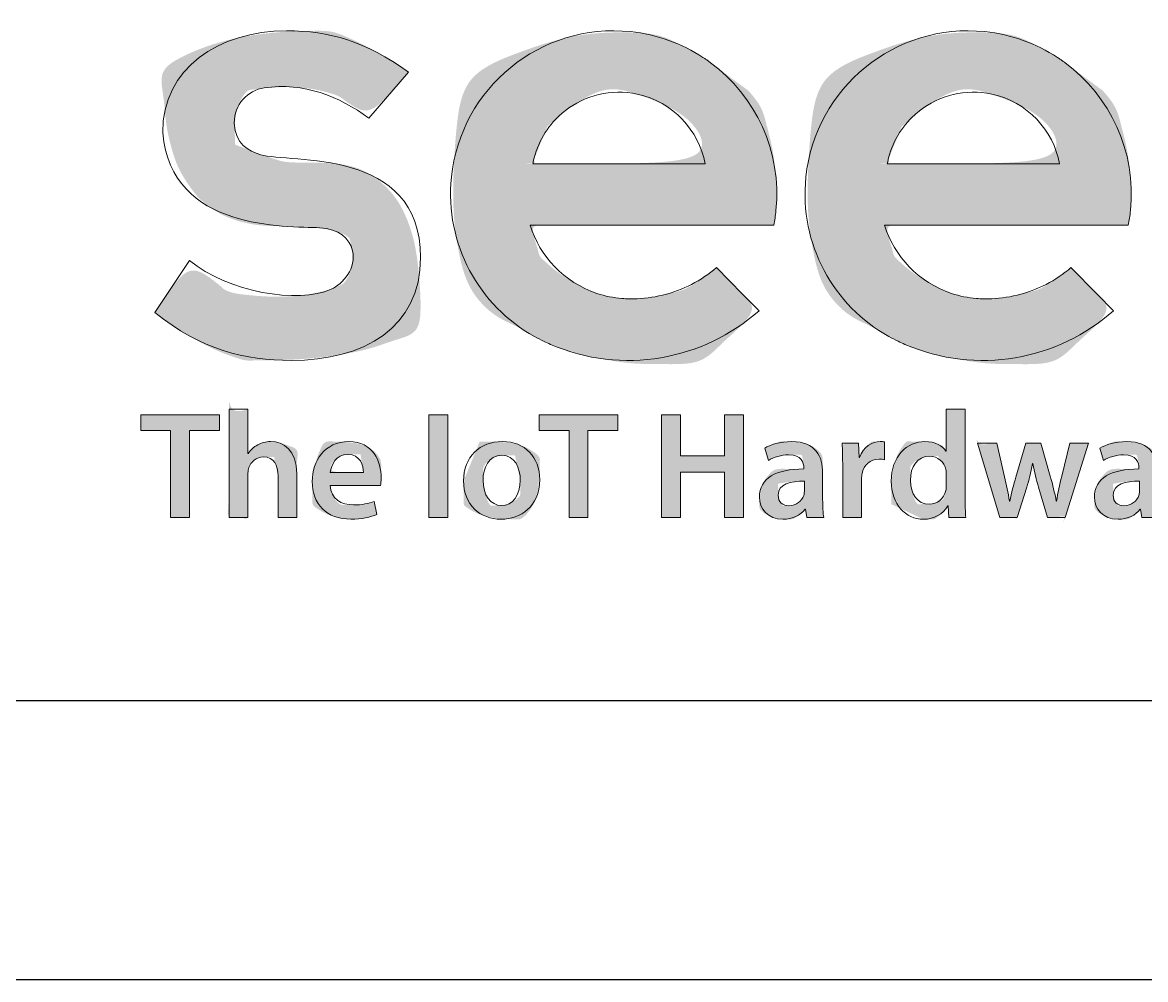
# Model space of a CAD drawing. Header units: millimetres. Extents: x -41 to 379, y -37 to 257.
# Drawn here: x 282.4 to 303.01, y -37.09 to -19.53 of the extents above; entities that cross this region are included whole.
import ezdxf
from ezdxf.lldxf.tags import DXFTag

# ---------------------------------------------------------------- set-up
doc = ezdxf.new("R2010")
doc.units = ezdxf.units.MM
doc.layers.add('_U+56FE_U+5C42 1', color=7, linetype='Continuous')
doc.layers.add('EFEXPLORER-ENCLOSURE-DXF_FORMAT', color=7, linetype='Continuous')
tags = doc.linetypes.add('DASHED', pattern=[25.72, 12.86, -12.86]).pattern_tags.tags
tags[6:7] = [DXFTag(74, 4), DXFTag(75, 0), DXFTag(340, '0'), DXFTag(46, 0.0), DXFTag(50, 0.0), DXFTag(44, 0.0), DXFTag(45, 0.0)]
tags[4:5] = [DXFTag(74, 4), DXFTag(75, 0), DXFTag(340, '0'), DXFTag(46, 0.0), DXFTag(50, 0.0), DXFTag(44, 0.0), DXFTag(45, 0.0)]

# ---------------------------------------------------------------- blocks, each defined once
blk = doc.blocks.new('block 8')
at = {"layer": '_U+56FE_U+5C42 1'}
h = blk.add_hatch(color=148, dxfattribs=at)
h.dxf.hatch_style = 2
edge = h.paths.add_edge_path()
edge.add_spline(control_points=[(7.46, -318.83), (7.46, -318.83), (7.46, -318.83), (5.11, -318.83), (3.45, -318.83), (2.29, -319.95), (1.83, -321.19), (1.68, -321.55), (1.64, -322), (1.64, -322.46), (1.64, -322.46), (1.64, -332.36), (1.64, -332.36), (1.64, -332.36), (-2.57, -332.36), (-2.57, -332.36), (-2.57, -332.36), (-2.57, -308.15), (-2.57, -308.15), (-2.57, -308.15), (1.64, -308.15), (1.64, -308.15), (1.64, -308.15), (1.64, -318.05), (1.64, -318.05), (1.64, -318.05), (1.71, -318.05), (1.71, -318.05), (2.24, -317.26), (2.94, -316.62), (3.82, -316.14), (4.64, -315.67), (5.66, -315.39), (6.7, -315.39), (9.53, -315.39), (12.56, -317.25), (12.56, -322.62), (12.56, -322.62), (12.56, -332.36), (12.56, -332.36), (12.56, -332.36), (8.34, -332.36), (8.34, -332.36), (8.34, -332.36), (8.34, -323.09), (8.34, -323.09), (8.34, -320.66), (7.46, -318.83)], knot_values=[-1, 0, 0, 0, 0, 0, 1, 1, 1, 2, 2, 2, 3, 3, 3, 4, 4, 4, 5, 5, 5, 6, 6, 6, 7, 7, 7, 8, 8, 8, 9, 9, 9, 10, 10, 10, 11, 11, 11, 12, 12, 12, 13, 13, 13, 14, 14, 14, 15, 15, 15, 15], degree=3, periodic=0)
h = blk.add_hatch(color=148, dxfattribs=at)
h.dxf.hatch_style = 2
edge = h.paths.add_edge_path()
edge.add_spline(control_points=[(145.25, -329.37), (145.25, -329.37), (145.25, -329.37), (145.25, -324.26), (145.22, -318.71), (148.72, -315.39), (152.76, -315.39), (155.06, -315.39), (156.71, -316.34), (157.46, -317.57), (157.46, -317.57), (157.53, -317.57), (157.53, -317.57), (157.53, -317.57), (157.53, -308.15), (157.53, -308.15), (157.53, -308.15), (161.74, -308.15), (161.74, -308.15), (161.74, -308.15), (161.74, -327.7), (161.74, -327.7), (161.74, -329.41), (161.8, -331.24), (161.88, -332.36), (161.88, -332.36), (158.13, -332.36), (158.13, -332.36), (158.13, -332.36), (157.94, -329.71), (157.94, -329.71), (157.94, -329.71), (157.86, -329.71), (157.86, -329.71), (156.86, -331.59), (154.83, -332.74), (152.41, -332.74), (148.43, -332.74), (145.25, -329.37)], knot_values=[-1, 0, 0, 0, 0, 0, 1, 1, 1, 2, 2, 2, 3, 3, 3, 4, 4, 4, 5, 5, 5, 6, 6, 6, 7, 7, 7, 8, 8, 8, 9, 9, 9, 10, 10, 10, 11, 11, 11, 12, 12, 12, 12], degree=3, periodic=0)
edge = h.paths.add_edge_path()
edge.add_spline(control_points=[(155.69, -318.65), (155.69, -318.65), (155.69, -318.65), (153.78, -318.65), (151.04, -318.65), (149.52, -321.02), (149.52, -324.1), (149.52, -327.14), (151.05, -329.37), (153.73, -329.37), (155.48, -329.37), (156.98, -328.17), (157.41, -326.35), (157.5, -325.98), (157.53, -325.56), (157.53, -325.12), (157.53, -325.12), (157.53, -322.7), (157.53, -322.7), (157.53, -322.37), (157.51, -321.95), (157.44, -321.61), (157.06, -319.98), (155.69, -318.65)], knot_values=[-1, 0, 0, 0, 0, 0, 1, 1, 1, 2, 2, 2, 3, 3, 3, 4, 4, 4, 5, 5, 5, 6, 6, 6, 7, 7, 7, 7], degree=3, periodic=0)
h = blk.add_hatch(color=148, dxfattribs=at)
h.dxf.hatch_style = 2
h.paths.add_polyline_path([(-15.67, -312.93), (-22.31, -312.93), (-22.31, -309.4), (-4.75, -309.4), (-4.75, -312.93), (-11.45, -312.93), (-11.45, -332.36), (-15.67, -332.36)])
h = blk.add_hatch(color=148, dxfattribs=at)
h.dxf.hatch_style = 2
h.paths.add_polyline_path([(46.22, -309.4), (46.22, -332.36), (42, -332.36), (42, -309.4)])
h = blk.add_hatch(color=148, dxfattribs=at)
h.dxf.hatch_style = 2
h.paths.add_polyline_path([(73.32, -312.93), (66.68, -312.93), (66.68, -309.4), (84.24, -309.4), (84.24, -312.93), (77.53, -312.93), (77.53, -332.36), (73.32, -332.36)])
h = blk.add_hatch(color=148, dxfattribs=at)
h.dxf.hatch_style = 2
h.paths.add_polyline_path([(98.2, -309.4), (98.2, -318.57), (108.04, -318.57), (108.04, -309.4), (112.26, -309.4), (112.26, -332.36), (108.04, -332.36), (108.04, -322.23), (98.2, -322.23), (98.2, -332.36), (93.98, -332.36), (93.98, -309.4)])
h = blk.add_hatch(color=148, dxfattribs=at)
h.dxf.hatch_style = 2
edge = h.paths.add_edge_path()
edge.add_spline(control_points=[(27.03, -332.72), (27.03, -332.72), (27.03, -332.72), (24.59, -332.72), (19.17, -332.72), (15.98, -329.39), (15.98, -324.31), (15.98, -319.76), (18.77, -315.39), (24.16, -315.39), (29.62, -315.39), (31.37, -319.87), (31.37, -323.48), (31.37, -324.25), (31.3, -324.88), (31.22, -325.23), (31.22, -325.23), (20.02, -325.23), (20.02, -325.23), (20.13, -328.22), (22.48, -329.54), (25.19, -329.54), (27.14, -329.54), (28.53, -329.24), (29.82, -328.77), (29.82, -328.77), (30.44, -331.66), (30.44, -331.66), (29.01, -332.27), (27.03, -332.72)], knot_values=[-1, 0, 0, 0, 0, 0, 1, 1, 1, 2, 2, 2, 3, 3, 3, 4, 4, 4, 5, 5, 5, 6, 6, 6, 7, 7, 7, 8, 8, 8, 9, 9, 9, 9], degree=3, periodic=0)
edge = h.paths.add_edge_path()
edge.add_spline(control_points=[(26.76, -318.26), (26.76, -318.26), (26.76, -318.26), (23.9, -318.26), (21.28, -318.26), (20.2, -320.61), (20.01, -322.3), (20.01, -322.3), (27.4, -322.3), (27.4, -322.3), (27.42, -320.8), (26.76, -318.26)], knot_values=[-1, 0, 0, 0, 0, 0, 1, 1, 1, 2, 2, 2, 3, 3, 3, 3], degree=3, periodic=0)
h = blk.add_hatch(color=148, dxfattribs=at)
h.dxf.hatch_style = 2
edge = h.paths.add_edge_path()
edge.add_spline(control_points=[(53.38, -315.39), (53.38, -315.39), (53.38, -315.39), (58.44, -315.39), (63.43, -315.39), (66.76, -318.89), (66.76, -323.9), (66.76, -329.98), (62.45, -332.74), (58.15, -332.74), (53.44, -332.74), (49.77, -329.5), (49.77, -324.19), (49.77, -318.77), (53.38, -315.39)], knot_values=[-1, 0, 0, 0, 0, 0, 1, 1, 1, 2, 2, 2, 3, 3, 3, 4, 4, 4, 4], degree=3, periodic=0)
edge = h.paths.add_edge_path()
edge.add_spline(control_points=[(61.25, -318.45), (61.25, -318.45), (61.25, -318.45), (58.32, -318.45), (55.34, -318.45), (54.11, -321.31), (54.11, -324.08), (54.11, -327.29), (55.74, -329.68), (58.29, -329.68), (60.71, -329.68), (62.43, -327.39), (62.43, -324.03), (62.43, -321.41), (61.25, -318.45)], knot_values=[-1, 0, 0, 0, 0, 0, 1, 1, 1, 2, 2, 2, 3, 3, 3, 4, 4, 4, 4], degree=3, periodic=0)
h = blk.add_hatch(color=148, dxfattribs=at)
h.dxf.hatch_style = 2
edge = h.paths.add_edge_path()
edge.add_spline(control_points=[(116.99, -316.88), (116.99, -316.88), (116.99, -316.88), (116.99, -316.88), (118.25, -316.11), (120.42, -315.39), (123.05, -315.39), (128.4, -315.39), (129.93, -318.76), (129.93, -322.41), (129.93, -322.41), (129.93, -328.36), (129.93, -328.36), (129.93, -329.87), (130.01, -331.34), (130.19, -332.36), (130.19, -332.36), (126.39, -332.36), (126.39, -332.36), (126.39, -332.36), (126.1, -330.51), (126.1, -330.51), (126.1, -330.51), (126, -330.51), (126, -330.51), (124.99, -331.82), (123.24, -332.74), (121.07, -332.74), (117.67, -332.74), (115.8, -330.32), (115.8, -327.8), (115.8, -323.62), (119.54, -321.49), (125.72, -321.52), (125.72, -321.52), (125.72, -321.25), (125.72, -321.25), (125.72, -320.18), (125.3, -318.35), (122.33, -318.36), (120.69, -318.36), (118.96, -318.89), (117.82, -319.61), (117.82, -319.61), (116.99, -316.88)], knot_values=[-1, 0, 0, 0, 0, 0, 1, 1, 1, 2, 2, 2, 3, 3, 3, 4, 4, 4, 5, 5, 5, 6, 6, 6, 7, 7, 7, 8, 8, 8, 9, 9, 9, 10, 10, 10, 11, 11, 11, 12, 12, 12, 13, 13, 13, 14, 14, 14, 14], degree=3, periodic=0)
edge = h.paths.add_edge_path()
edge.add_spline(control_points=[(125.84, -324.24), (125.84, -324.24), (125.84, -324.24), (125.84, -324.24), (122.83, -324.2), (119.99, -324.83), (119.99, -327.35), (119.99, -328.96), (121.05, -329.73), (122.4, -329.73), (124.1, -329.73), (125.31, -328.63), (125.72, -327.42), (125.81, -327.13), (125.84, -326.8), (125.84, -326.51), (125.84, -326.51), (125.84, -324.24)], knot_values=[-1, 0, 0, 0, 0, 0, 1, 1, 1, 2, 2, 2, 3, 3, 3, 4, 4, 4, 5, 5, 5, 5], degree=3, periodic=0)
h = blk.add_hatch(color=148, dxfattribs=at)
h.dxf.hatch_style = 2
edge = h.paths.add_edge_path()
edge.add_spline(control_points=[(143.02, -319.33), (143.02, -319.33), (143.02, -319.33), (142.51, -319.33), (140.49, -319.33), (139.1, -320.6), (138.72, -322.51), (138.65, -322.88), (138.62, -323.32), (138.62, -323.76), (138.62, -323.76), (138.62, -332.36), (138.62, -332.36), (138.62, -332.36), (134.4, -332.36), (134.4, -332.36), (134.4, -332.36), (134.4, -321.13), (134.4, -321.13), (134.4, -318.88), (134.36, -317.25), (134.27, -315.77), (134.27, -315.77), (137.91, -315.77), (137.91, -315.77), (137.91, -315.77), (138.07, -318.95), (138.07, -318.95), (138.07, -318.95), (138.19, -318.95), (138.19, -318.95), (139.01, -316.59), (140.96, -315.39), (142.77, -315.39), (143.18, -315.39), (143.42, -315.41), (143.76, -315.49), (143.76, -315.49), (143.76, -319.45), (143.76, -319.45), (143.39, -319.37), (143.02, -319.33)], knot_values=[-1, 0, 0, 0, 0, 0, 1, 1, 1, 2, 2, 2, 3, 3, 3, 4, 4, 4, 5, 5, 5, 6, 6, 6, 7, 7, 7, 8, 8, 8, 9, 9, 9, 10, 10, 10, 11, 11, 11, 12, 12, 12, 13, 13, 13, 13], degree=3, periodic=0)
h = blk.add_hatch(color=148, dxfattribs=at)
h.dxf.hatch_style = 2
edge = h.paths.add_edge_path()
edge.add_spline(control_points=[(176.78, -320.29), (176.78, -320.29), (176.78, -320.29), (176.78, -320.29), (176.42, -322.34), (176, -323.96), (175.51, -325.6), (175.51, -325.6), (173.38, -332.36), (173.38, -332.36), (173.38, -332.36), (169.45, -332.36), (169.45, -332.36), (169.45, -332.36), (164.51, -315.77), (164.51, -315.77), (164.51, -315.77), (168.8, -315.77), (168.8, -315.77), (168.8, -315.77), (170.55, -323.29), (170.55, -323.29), (170.95, -325.06), (171.33, -326.86), (171.64, -328.68), (171.64, -328.68), (171.71, -328.68), (171.71, -328.68), (172.06, -326.88), (172.58, -325.03), (173.06, -323.32), (173.06, -323.32), (175.25, -315.77), (175.25, -315.77), (175.25, -315.77), (178.67, -315.77), (178.67, -315.77), (178.67, -315.77), (180.75, -323.13), (180.75, -323.13), (181.27, -325.06), (181.74, -326.88), (182.09, -328.68), (182.09, -328.68), (182.17, -328.68), (182.17, -328.68), (182.43, -326.88), (182.82, -325.06), (183.29, -323.13), (183.29, -323.13), (185.14, -315.77), (185.14, -315.77), (185.14, -315.77), (189.28, -315.77), (189.28, -315.77), (189.28, -315.77), (184.04, -332.36), (184.04, -332.36), (184.04, -332.36), (180.12, -332.36), (180.12, -332.36), (180.12, -332.36), (178.12, -325.61), (178.12, -325.61), (177.61, -323.87), (177.23, -322.31), (176.85, -320.29), (176.85, -320.29), (176.78, -320.29)], knot_values=[-1, 0, 0, 0, 0, 0, 1, 1, 1, 2, 2, 2, 3, 3, 3, 4, 4, 4, 5, 5, 5, 6, 6, 6, 7, 7, 7, 8, 8, 8, 9, 9, 9, 10, 10, 10, 11, 11, 11, 12, 12, 12, 13, 13, 13, 14, 14, 14, 15, 15, 15, 16, 16, 16, 17, 17, 17, 18, 18, 18, 19, 19, 19, 20, 20, 20, 21, 21, 21, 22, 22, 22, 22], degree=3, periodic=0)
h = blk.add_hatch(color=148, dxfattribs=at)
h.dxf.hatch_style = 2
edge = h.paths.add_edge_path()
edge.add_spline(control_points=[(191.78, -316.88), (191.78, -316.88), (191.78, -316.88), (191.78, -316.88), (193.05, -316.11), (195.21, -315.39), (197.84, -315.39), (203.2, -315.39), (204.73, -318.76), (204.73, -322.41), (204.73, -322.41), (204.73, -328.36), (204.73, -328.36), (204.73, -329.87), (204.81, -331.34), (204.99, -332.36), (204.99, -332.36), (201.19, -332.36), (201.19, -332.36), (201.19, -332.36), (200.9, -330.51), (200.9, -330.51), (200.9, -330.51), (200.8, -330.51), (200.8, -330.51), (199.79, -331.82), (198.04, -332.74), (195.87, -332.74), (192.47, -332.74), (190.6, -330.32), (190.6, -327.8), (190.6, -323.62), (194.33, -321.49), (200.52, -321.52), (200.52, -321.52), (200.52, -321.25), (200.52, -321.25), (200.52, -320.18), (200.1, -318.35), (197.12, -318.36), (195.49, -318.36), (193.76, -318.89), (192.62, -319.61), (192.62, -319.61), (191.78, -316.88)], knot_values=[-1, 0, 0, 0, 0, 0, 1, 1, 1, 2, 2, 2, 3, 3, 3, 4, 4, 4, 5, 5, 5, 6, 6, 6, 7, 7, 7, 8, 8, 8, 9, 9, 9, 10, 10, 10, 11, 11, 11, 12, 12, 12, 13, 13, 13, 14, 14, 14, 14], degree=3, periodic=0)
edge = h.paths.add_edge_path()
edge.add_spline(control_points=[(200.63, -324.24), (200.63, -324.24), (200.63, -324.24), (200.63, -324.24), (197.62, -324.2), (194.78, -324.83), (194.78, -327.35), (194.78, -328.96), (195.85, -329.73), (197.19, -329.73), (198.89, -329.73), (200.11, -328.63), (200.52, -327.42), (200.61, -327.13), (200.63, -326.8), (200.63, -326.51), (200.63, -326.51), (200.63, -324.24)], knot_values=[-1, 0, 0, 0, 0, 0, 1, 1, 1, 2, 2, 2, 3, 3, 3, 4, 4, 4, 5, 5, 5, 5], degree=3, periodic=0)
at = {"layer": '_U+56FE_U+5C42 1', "lineweight": 0}
for points in [[(-15.67, -312.93), (-22.31, -312.93), (-22.31, -309.4), (-4.75, -309.4), (-4.75, -312.93), (-11.45, -312.93), (-11.45, -332.36), (-15.67, -332.36), (-15.67, -312.93)], [(46.22, -309.4), (46.22, -332.36), (42, -332.36), (42, -309.4), (46.22, -309.4)], [(73.32, -312.93), (66.68, -312.93), (66.68, -309.4), (84.24, -309.4), (84.24, -312.93), (77.53, -312.93), (77.53, -332.36), (73.32, -332.36), (73.32, -312.93)], [(98.2, -309.4), (98.2, -318.57), (108.04, -318.57), (108.04, -309.4), (112.26, -309.4), (112.26, -332.36), (108.04, -332.36), (108.04, -322.23), (98.2, -322.23), (98.2, -332.36), (93.98, -332.36), (93.98, -309.4), (98.2, -309.4)]]:
    blk.add_lwpolyline(points, dxfattribs=at)
for points, knots in [([(-2.57, -308.15), (-2.57, -308.15), (1.64, -308.15), (1.64, -308.15), (1.64, -308.15), (1.64, -318.05), (1.64, -318.05), (1.64, -318.05), (1.71, -318.05), (1.71, -318.05), (2.24, -317.26), (2.94, -316.62), (3.82, -316.14), (4.64, -315.67), (5.66, -315.39), (6.7, -315.39), (9.53, -315.39), (12.56, -317.25), (12.56, -322.62), (12.56, -322.62), (12.56, -332.36), (12.56, -332.36), (12.56, -332.36), (8.34, -332.36), (8.34, -332.36), (8.34, -332.36), (8.34, -323.09), (8.34, -323.09), (8.34, -320.66), (7.46, -318.83), (5.11, -318.83), (3.45, -318.83), (2.29, -319.95), (1.83, -321.19), (1.68, -321.55), (1.64, -322), (1.64, -322.46), (1.64, -322.46), (1.64, -332.36), (1.64, -332.36), (1.64, -332.36), (-2.57, -332.36), (-2.57, -332.36), (-2.57, -332.36), (-2.57, -308.15), (-2.57, -308.15)], [0, 0, 0, 0, 1, 1, 1, 2, 2, 2, 3, 3, 3, 4, 4, 4, 5, 5, 5, 6, 6, 6, 7, 7, 7, 8, 8, 8, 9, 9, 9, 10, 10, 10, 11, 11, 11, 12, 12, 12, 13, 13, 13, 14, 14, 14, 15, 15, 15, 15]), ([(161.74, -308.15), (161.74, -308.15), (161.74, -327.7), (161.74, -327.7), (161.74, -329.41), (161.8, -331.24), (161.88, -332.36), (161.88, -332.36), (158.13, -332.36), (158.13, -332.36), (158.13, -332.36), (157.94, -329.71), (157.94, -329.71), (157.94, -329.71), (157.86, -329.71), (157.86, -329.71), (156.86, -331.59), (154.83, -332.74), (152.41, -332.74), (148.43, -332.74), (145.25, -329.37), (145.25, -324.26), (145.22, -318.71), (148.72, -315.39), (152.76, -315.39), (155.06, -315.39), (156.71, -316.34), (157.46, -317.57), (157.46, -317.57), (157.53, -317.57), (157.53, -317.57), (157.53, -317.57), (157.53, -308.15), (157.53, -308.15), (157.53, -308.15), (161.74, -308.15), (161.74, -308.15)], [0, 0, 0, 0, 1, 1, 1, 2, 2, 2, 3, 3, 3, 4, 4, 4, 5, 5, 5, 6, 6, 6, 7, 7, 7, 8, 8, 8, 9, 9, 9, 10, 10, 10, 11, 11, 11, 12, 12, 12, 12]), ([(20.02, -325.23), (20.13, -328.22), (22.48, -329.54), (25.19, -329.54), (27.14, -329.54), (28.53, -329.24), (29.82, -328.77), (29.82, -328.77), (30.44, -331.66), (30.44, -331.66), (29.01, -332.27), (27.03, -332.72), (24.59, -332.72), (19.17, -332.72), (15.98, -329.39), (15.98, -324.31), (15.98, -319.76), (18.77, -315.39), (24.16, -315.39), (29.62, -315.39), (31.37, -319.87), (31.37, -323.48), (31.37, -324.25), (31.3, -324.88), (31.22, -325.23), (31.22, -325.23), (20.02, -325.23), (20.02, -325.23)], [0, 0, 0, 0, 1, 1, 1, 2, 2, 2, 3, 3, 3, 4, 4, 4, 5, 5, 5, 6, 6, 6, 7, 7, 7, 8, 8, 8, 9, 9, 9, 9]), ([(66.76, -323.9), (66.76, -329.98), (62.45, -332.74), (58.15, -332.74), (53.44, -332.74), (49.77, -329.5), (49.77, -324.19), (49.77, -318.77), (53.38, -315.39), (58.44, -315.39), (63.43, -315.39), (66.76, -318.89), (66.76, -323.9)], [0, 0, 0, 0, 1, 1, 1, 2, 2, 2, 3, 3, 3, 4, 4, 4, 4]), ([(126.39, -332.36), (126.39, -332.36), (126.1, -330.51), (126.1, -330.51), (126.1, -330.51), (126, -330.51), (126, -330.51), (124.99, -331.82), (123.24, -332.74), (121.07, -332.74), (117.67, -332.74), (115.8, -330.32), (115.8, -327.8), (115.8, -323.62), (119.54, -321.49), (125.72, -321.52), (125.72, -321.52), (125.72, -321.25), (125.72, -321.25), (125.72, -320.18), (125.3, -318.35), (122.33, -318.36), (120.69, -318.36), (118.96, -318.89), (117.82, -319.61), (117.82, -319.61), (116.99, -316.88), (116.99, -316.88), (118.25, -316.11), (120.42, -315.39), (123.05, -315.39), (128.4, -315.39), (129.93, -318.76), (129.93, -322.41), (129.93, -322.41), (129.93, -328.36), (129.93, -328.36), (129.93, -329.87), (130.01, -331.34), (130.19, -332.36), (130.19, -332.36), (126.39, -332.36), (126.39, -332.36)], [0, 0, 0, 0, 1, 1, 1, 2, 2, 2, 3, 3, 3, 4, 4, 4, 5, 5, 5, 6, 6, 6, 7, 7, 7, 8, 8, 8, 9, 9, 9, 10, 10, 10, 11, 11, 11, 12, 12, 12, 13, 13, 13, 14, 14, 14, 14]), ([(134.4, -321.13), (134.4, -318.88), (134.36, -317.25), (134.27, -315.77), (134.27, -315.77), (137.91, -315.77), (137.91, -315.77), (137.91, -315.77), (138.07, -318.95), (138.07, -318.95), (138.07, -318.95), (138.19, -318.95), (138.19, -318.95), (139.01, -316.59), (140.96, -315.39), (142.77, -315.39), (143.18, -315.39), (143.42, -315.41), (143.76, -315.49), (143.76, -315.49), (143.76, -319.45), (143.76, -319.45), (143.39, -319.37), (143.02, -319.33), (142.51, -319.33), (140.49, -319.33), (139.1, -320.6), (138.72, -322.51), (138.65, -322.88), (138.62, -323.32), (138.62, -323.76), (138.62, -323.76), (138.62, -332.36), (138.62, -332.36), (138.62, -332.36), (134.4, -332.36), (134.4, -332.36), (134.4, -332.36), (134.4, -321.13), (134.4, -321.13)], [0, 0, 0, 0, 1, 1, 1, 2, 2, 2, 3, 3, 3, 4, 4, 4, 5, 5, 5, 6, 6, 6, 7, 7, 7, 8, 8, 8, 9, 9, 9, 10, 10, 10, 11, 11, 11, 12, 12, 12, 13, 13, 13, 13]), ([(168.8, -315.77), (168.8, -315.77), (170.55, -323.29), (170.55, -323.29), (170.95, -325.06), (171.33, -326.86), (171.64, -328.68), (171.64, -328.68), (171.71, -328.68), (171.71, -328.68), (172.06, -326.88), (172.58, -325.03), (173.06, -323.32), (173.06, -323.32), (175.25, -315.77), (175.25, -315.77), (175.25, -315.77), (178.67, -315.77), (178.67, -315.77), (178.67, -315.77), (180.75, -323.13), (180.75, -323.13), (181.27, -325.06), (181.74, -326.88), (182.09, -328.68), (182.09, -328.68), (182.17, -328.68), (182.17, -328.68), (182.43, -326.88), (182.82, -325.06), (183.29, -323.13), (183.29, -323.13), (185.14, -315.77), (185.14, -315.77), (185.14, -315.77), (189.28, -315.77), (189.28, -315.77), (189.28, -315.77), (184.04, -332.36), (184.04, -332.36), (184.04, -332.36), (180.12, -332.36), (180.12, -332.36), (180.12, -332.36), (178.12, -325.61), (178.12, -325.61), (177.61, -323.87), (177.23, -322.31), (176.85, -320.29), (176.85, -320.29), (176.78, -320.29), (176.78, -320.29), (176.42, -322.34), (176, -323.96), (175.51, -325.6), (175.51, -325.6), (173.38, -332.36), (173.38, -332.36), (173.38, -332.36), (169.45, -332.36), (169.45, -332.36), (169.45, -332.36), (164.51, -315.77), (164.51, -315.77), (164.51, -315.77), (168.8, -315.77), (168.8, -315.77)], [0, 0, 0, 0, 1, 1, 1, 2, 2, 2, 3, 3, 3, 4, 4, 4, 5, 5, 5, 6, 6, 6, 7, 7, 7, 8, 8, 8, 9, 9, 9, 10, 10, 10, 11, 11, 11, 12, 12, 12, 13, 13, 13, 14, 14, 14, 15, 15, 15, 16, 16, 16, 17, 17, 17, 18, 18, 18, 19, 19, 19, 20, 20, 20, 21, 21, 21, 22, 22, 22, 22]), ([(201.19, -332.36), (201.19, -332.36), (200.9, -330.51), (200.9, -330.51), (200.9, -330.51), (200.8, -330.51), (200.8, -330.51), (199.79, -331.82), (198.04, -332.74), (195.87, -332.74), (192.47, -332.74), (190.6, -330.32), (190.6, -327.8), (190.6, -323.62), (194.33, -321.49), (200.52, -321.52), (200.52, -321.52), (200.52, -321.25), (200.52, -321.25), (200.52, -320.18), (200.1, -318.35), (197.12, -318.36), (195.49, -318.36), (193.76, -318.89), (192.62, -319.61), (192.62, -319.61), (191.78, -316.88), (191.78, -316.88), (193.05, -316.11), (195.21, -315.39), (197.84, -315.39), (203.2, -315.39), (204.73, -318.76), (204.73, -322.41), (204.73, -322.41), (204.73, -328.36), (204.73, -328.36), (204.73, -329.87), (204.81, -331.34), (204.99, -332.36), (204.99, -332.36), (201.19, -332.36), (201.19, -332.36)], [0, 0, 0, 0, 1, 1, 1, 2, 2, 2, 3, 3, 3, 4, 4, 4, 5, 5, 5, 6, 6, 6, 7, 7, 7, 8, 8, 8, 9, 9, 9, 10, 10, 10, 11, 11, 11, 12, 12, 12, 13, 13, 13, 14, 14, 14, 14]), ([(27.4, -322.3), (27.42, -320.8), (26.76, -318.26), (23.9, -318.26), (21.28, -318.26), (20.2, -320.61), (20.01, -322.3), (20.01, -322.3), (27.4, -322.3), (27.4, -322.3)], [0, 0, 0, 0, 1, 1, 1, 2, 2, 2, 3, 3, 3, 3]), ([(54.11, -324.08), (54.11, -327.29), (55.74, -329.68), (58.29, -329.68), (60.71, -329.68), (62.43, -327.39), (62.43, -324.03), (62.43, -321.41), (61.25, -318.45), (58.32, -318.45), (55.34, -318.45), (54.11, -321.31), (54.11, -324.08)], [0, 0, 0, 0, 1, 1, 1, 2, 2, 2, 3, 3, 3, 4, 4, 4, 4]), ([(157.53, -322.7), (157.53, -322.37), (157.51, -321.95), (157.44, -321.61), (157.06, -319.98), (155.69, -318.65), (153.78, -318.65), (151.04, -318.65), (149.52, -321.02), (149.52, -324.1), (149.52, -327.14), (151.05, -329.37), (153.73, -329.37), (155.48, -329.37), (156.98, -328.17), (157.41, -326.35), (157.5, -325.98), (157.53, -325.56), (157.53, -325.12), (157.53, -325.12), (157.53, -322.7), (157.53, -322.7)], [0, 0, 0, 0, 1, 1, 1, 2, 2, 2, 3, 3, 3, 4, 4, 4, 5, 5, 5, 6, 6, 6, 7, 7, 7, 7]), ([(125.84, -324.24), (122.83, -324.2), (119.99, -324.83), (119.99, -327.35), (119.99, -328.96), (121.05, -329.73), (122.4, -329.73), (124.1, -329.73), (125.31, -328.63), (125.72, -327.42), (125.81, -327.13), (125.84, -326.8), (125.84, -326.51), (125.84, -326.51), (125.84, -324.24), (125.84, -324.24)], [0, 0, 0, 0, 1, 1, 1, 2, 2, 2, 3, 3, 3, 4, 4, 4, 5, 5, 5, 5]), ([(200.63, -324.24), (197.62, -324.2), (194.78, -324.83), (194.78, -327.35), (194.78, -328.96), (195.85, -329.73), (197.19, -329.73), (198.89, -329.73), (200.11, -328.63), (200.52, -327.42), (200.61, -327.13), (200.63, -326.8), (200.63, -326.51), (200.63, -326.51), (200.63, -324.24), (200.63, -324.24)], [0, 0, 0, 0, 1, 1, 1, 2, 2, 2, 3, 3, 3, 4, 4, 4, 5, 5, 5, 5])]:
    blk.add_open_spline(points, degree=3, knots=knots, dxfattribs=at)
blk = doc.blocks.new('block 7')
at = {"layer": '_U+56FE_U+5C42 1'}
blk.add_blockref('block 8', (0, 0), dxfattribs=at)

msp = doc.modelspace()

# ---------------------------------------------------------------- hatches: boundary and pattern name
at = {"layer": '_U+56FE_U+5C42 1'}
h = msp.add_hatch(color=148, dxfattribs=at)
h.dxf.hatch_style = 2
edge = h.paths.add_edge_path()
edge.add_spline(control_points=[(291.97, -23.25), (291.97, -23.25), (291.97, -23.25), (291.97, -23.25), (291.97, -23.25), (294.718, -23.25), (294.718, -23.25), (294.718, -23.25), (295.4, -23.25), (295.4, -23.25), (295.4, -23.25), (295.74, -23.25), (295.74, -23.25), (295.74, -23.25), (296.186, -23.25), (296.186, -23.25), (296.203, -23.161), (296.217, -23.072), (296.226, -22.981), (296.338, -21.889), (295.849, -20.875), (295.026, -20.266), (295.011, -20.255), (294.995, -20.244), (294.98, -20.233), (294.963, -20.221), (294.947, -20.209), (294.931, -20.198), (294.916, -20.188), (294.901, -20.178), (294.886, -20.168), (294.498, -19.915), (294.046, -19.747), (293.554, -19.696), (291.908, -19.527), (290.438, -20.724), (290.269, -22.368), (290.143, -23.597), (290.778, -24.727), (291.793, -25.292), (291.849, -25.323), (291.905, -25.351), (291.962, -25.378), (292.004, -25.398), (292.046, -25.417), (292.088, -25.435), (293.406, -26.005), (294.894, -25.725), (295.915, -24.817), (295.915, -24.817), (295.612, -24.511), (295.612, -24.511), (295.612, -24.511), (295.135, -24.027), (295.135, -24.027), (294.858, -24.263), (294.522, -24.44), (294.144, -24.532), (293.967, -24.575), (293.79, -24.596), (293.614, -24.599), (293.604, -24.6), (293.594, -24.6), (293.583, -24.6), (293.566, -24.6), (293.549, -24.6), (293.533, -24.6), (293.488, -24.599), (293.443, -24.597), (293.398, -24.593), (293.246, -24.581), (293.093, -24.55), (292.941, -24.5), (292.332, -24.296), (291.893, -23.818), (291.712, -23.25), (291.712, -23.25), (291.97, -23.25)], knot_values=[-1, 0, 0, 0, 0, 0, 1, 1, 1, 2, 2, 2, 3, 3, 3, 4, 4, 4, 5, 5, 5, 6, 6, 6, 7, 7, 7, 8, 8, 8, 9, 9, 9, 10, 10, 10, 11, 11, 11, 12, 12, 12, 13, 13, 13, 14, 14, 14, 15, 15, 15, 16, 16, 16, 17, 17, 17, 18, 18, 18, 19, 19, 19, 20, 20, 20, 21, 21, 21, 22, 22, 22, 23, 23, 23, 24, 24, 24, 25, 25, 25, 25], degree=3, periodic=0)
edge = h.paths.add_edge_path()
edge.add_spline(control_points=[(292.025, -21.44), (292.025, -21.44), (292.025, -21.44), (292.267, -21.222), (292.277, -21.214), (292.286, -21.205), (292.295, -21.197), (292.305, -21.188), (292.316, -21.18), (292.326, -21.171), (292.336, -21.163), (292.346, -21.155), (292.356, -21.148), (292.718, -20.866), (293.198, -20.74), (293.681, -20.843), (294.336, -20.984), (294.811, -21.504), (294.925, -22.123), (294.925, -22.123), (291.764, -22.123), (291.764, -22.123), (291.766, -22.108), (291.769, -22.093), (291.772, -22.078), (291.846, -21.734), (292.025, -21.44)], knot_values=[-1, 0, 0, 0, 0, 0, 1, 1, 1, 2, 2, 2, 3, 3, 3, 4, 4, 4, 5, 5, 5, 6, 6, 6, 7, 7, 7, 8, 8, 8, 8], degree=3, periodic=0)
h = msp.add_hatch(color=148, dxfattribs=at)
h.dxf.hatch_style = 2
edge = h.paths.add_edge_path()
edge.add_spline(control_points=[(298.477, -23.25), (298.477, -23.25), (298.477, -23.25), (298.477, -23.25), (298.477, -23.25), (301.224, -23.25), (301.224, -23.25), (301.224, -23.25), (301.906, -23.25), (301.906, -23.25), (301.906, -23.25), (302.246, -23.25), (302.246, -23.25), (302.246, -23.25), (302.692, -23.25), (302.692, -23.25), (302.709, -23.161), (302.723, -23.072), (302.733, -22.981), (302.845, -21.889), (302.355, -20.875), (301.533, -20.266), (301.517, -20.255), (301.502, -20.244), (301.486, -20.233), (301.47, -20.221), (301.454, -20.209), (301.437, -20.198), (301.423, -20.188), (301.407, -20.178), (301.392, -20.168), (301.005, -19.915), (300.553, -19.747), (300.06, -19.696), (298.415, -19.527), (296.944, -20.724), (296.775, -22.368), (296.65, -23.597), (297.285, -24.727), (298.299, -25.292), (298.355, -25.323), (298.411, -25.351), (298.468, -25.378), (298.51, -25.398), (298.552, -25.417), (298.594, -25.435), (299.912, -26.005), (301.401, -25.725), (302.421, -24.817), (302.421, -24.817), (302.119, -24.511), (302.119, -24.511), (302.119, -24.511), (301.641, -24.027), (301.641, -24.027), (301.364, -24.263), (301.029, -24.44), (300.651, -24.532), (300.473, -24.575), (300.296, -24.596), (300.121, -24.599), (300.11, -24.6), (300.1, -24.6), (300.09, -24.6), (300.073, -24.6), (300.056, -24.6), (300.039, -24.6), (299.995, -24.599), (299.95, -24.597), (299.905, -24.593), (299.753, -24.581), (299.599, -24.55), (299.448, -24.5), (298.839, -24.296), (298.399, -23.818), (298.218, -23.25), (298.218, -23.25), (298.477, -23.25)], knot_values=[-1, 0, 0, 0, 0, 0, 1, 1, 1, 2, 2, 2, 3, 3, 3, 4, 4, 4, 5, 5, 5, 6, 6, 6, 7, 7, 7, 8, 8, 8, 9, 9, 9, 10, 10, 10, 11, 11, 11, 12, 12, 12, 13, 13, 13, 14, 14, 14, 15, 15, 15, 16, 16, 16, 17, 17, 17, 18, 18, 18, 19, 19, 19, 20, 20, 20, 21, 21, 21, 22, 22, 22, 23, 23, 23, 24, 24, 24, 25, 25, 25, 25], degree=3, periodic=0)
edge = h.paths.add_edge_path()
edge.add_spline(control_points=[(298.531, -21.44), (298.531, -21.44), (298.531, -21.44), (298.774, -21.222), (298.783, -21.214), (298.792, -21.205), (298.802, -21.197), (298.812, -21.188), (298.822, -21.18), (298.833, -21.171), (298.842, -21.163), (298.852, -21.155), (298.862, -21.148), (299.224, -20.866), (299.704, -20.74), (300.188, -20.843), (300.842, -20.984), (301.317, -21.504), (301.432, -22.123), (301.432, -22.123), (298.27, -22.123), (298.27, -22.123), (298.273, -22.108), (298.275, -22.093), (298.278, -22.078), (298.352, -21.734), (298.531, -21.44)], knot_values=[-1, 0, 0, 0, 0, 0, 1, 1, 1, 2, 2, 2, 3, 3, 3, 4, 4, 4, 5, 5, 5, 6, 6, 6, 7, 7, 7, 8, 8, 8, 8], degree=3, periodic=0)
h = msp.add_hatch(color=148, dxfattribs=at)
h.dxf.hatch_style = 2
edge = h.paths.add_edge_path()
edge.add_spline(control_points=[(286.299, -21.767), (286.299, -21.767), (286.299, -21.767), (286.284, -21.374), (286.272, -21.03), (286.534, -20.772), (286.829, -20.728), (287.559, -20.62), (288.212, -20.885), (288.754, -21.282), (288.754, -21.282), (289.484, -20.441), (289.484, -20.441), (288.688, -19.87), (288.032, -19.681), (287.243, -19.681), (285.99, -19.681), (284.969, -20.369), (284.969, -21.551), (285.131, -23.363), (287.23, -23.261), (287.853, -23.295), (288.206, -23.314), (288.4, -23.489), (288.453, -23.717), (288.526, -24.03), (288.284, -24.325), (288.06, -24.425), (287.454, -24.697), (286.165, -24.477), (285.463, -23.897), (285.463, -23.897), (284.822, -24.848), (284.822, -24.848), (285.675, -25.538), (286.494, -25.73), (287.325, -25.73), (288.671, -25.73), (289.703, -25.132), (289.703, -23.84), (289.703, -21.799), (287.296, -22.119), (286.769, -21.954), (286.544, -21.884), (286.299, -21.767)], knot_values=[-1, 0, 0, 0, 0, 0, 1, 1, 1, 2, 2, 2, 3, 3, 3, 4, 4, 4, 5, 5, 5, 6, 6, 6, 7, 7, 7, 8, 8, 8, 9, 9, 9, 10, 10, 10, 11, 11, 11, 12, 12, 12, 13, 13, 13, 14, 14, 14, 14], degree=3, periodic=0)

# ---------------------------------------------------------------- linework, layer by layer
at = {"layer": '_U+56FE_U+5C42 1', "lineweight": 0}
for points, knots in [([(295.026, -20.266), (295.011, -20.255), (294.995, -20.244), (294.98, -20.233), (294.963, -20.221), (294.947, -20.209), (294.931, -20.198), (294.916, -20.188), (294.901, -20.178), (294.886, -20.168), (294.498, -19.915), (294.046, -19.747), (293.554, -19.696), (291.908, -19.527), (290.438, -20.724), (290.269, -22.368), (290.143, -23.597), (290.778, -24.727), (291.793, -25.292), (291.849, -25.323), (291.905, -25.351), (291.962, -25.378), (292.004, -25.398), (292.046, -25.417), (292.088, -25.435), (293.406, -26.005), (294.894, -25.725), (295.915, -24.817), (295.915, -24.817), (295.612, -24.511), (295.612, -24.511), (295.612, -24.511), (295.135, -24.027), (295.135, -24.027), (294.858, -24.263), (294.522, -24.44), (294.144, -24.532), (293.967, -24.575), (293.79, -24.596), (293.614, -24.599), (293.604, -24.6), (293.594, -24.6), (293.583, -24.6), (293.566, -24.6), (293.549, -24.6), (293.533, -24.6), (293.488, -24.599), (293.443, -24.597), (293.398, -24.593), (293.246, -24.581), (293.093, -24.55), (292.941, -24.5), (292.332, -24.296), (291.893, -23.818), (291.712, -23.25), (291.712, -23.25), (291.97, -23.25), (291.97, -23.25), (291.97, -23.25), (294.718, -23.25), (294.718, -23.25), (294.718, -23.25), (295.4, -23.25), (295.4, -23.25), (295.4, -23.25), (295.74, -23.25), (295.74, -23.25), (295.74, -23.25), (296.186, -23.25), (296.186, -23.25), (296.203, -23.161), (296.217, -23.072), (296.226, -22.981), (296.338, -21.889), (295.849, -20.875), (295.026, -20.266)], [0, 0, 0, 0, 1, 1, 1, 2, 2, 2, 3, 3, 3, 4, 4, 4, 5, 5, 5, 6, 6, 6, 7, 7, 7, 8, 8, 8, 9, 9, 9, 10, 10, 10, 11, 11, 11, 12, 12, 12, 13, 13, 13, 14, 14, 14, 15, 15, 15, 16, 16, 16, 17, 17, 17, 18, 18, 18, 19, 19, 19, 20, 20, 20, 21, 21, 21, 22, 22, 22, 23, 23, 23, 24, 24, 24, 25, 25, 25, 25]), ([(301.533, -20.266), (301.517, -20.255), (301.502, -20.244), (301.486, -20.233), (301.47, -20.221), (301.454, -20.209), (301.437, -20.198), (301.423, -20.188), (301.407, -20.178), (301.392, -20.168), (301.005, -19.915), (300.553, -19.747), (300.06, -19.696), (298.415, -19.527), (296.944, -20.724), (296.775, -22.368), (296.65, -23.597), (297.285, -24.727), (298.299, -25.292), (298.355, -25.323), (298.411, -25.351), (298.468, -25.378), (298.51, -25.398), (298.552, -25.417), (298.594, -25.435), (299.912, -26.005), (301.401, -25.725), (302.421, -24.817), (302.421, -24.817), (302.119, -24.511), (302.119, -24.511), (302.119, -24.511), (301.641, -24.027), (301.641, -24.027), (301.364, -24.263), (301.029, -24.44), (300.651, -24.532), (300.473, -24.575), (300.296, -24.596), (300.121, -24.599), (300.11, -24.6), (300.1, -24.6), (300.09, -24.6), (300.073, -24.6), (300.056, -24.6), (300.039, -24.6), (299.995, -24.599), (299.95, -24.597), (299.905, -24.593), (299.753, -24.581), (299.599, -24.55), (299.448, -24.5), (298.839, -24.296), (298.399, -23.818), (298.218, -23.25), (298.218, -23.25), (298.477, -23.25), (298.477, -23.25), (298.477, -23.25), (301.224, -23.25), (301.224, -23.25), (301.224, -23.25), (301.906, -23.25), (301.906, -23.25), (301.906, -23.25), (302.246, -23.25), (302.246, -23.25), (302.246, -23.25), (302.692, -23.25), (302.692, -23.25), (302.709, -23.161), (302.723, -23.072), (302.733, -22.981), (302.845, -21.889), (302.355, -20.875), (301.533, -20.266)], [0, 0, 0, 0, 1, 1, 1, 2, 2, 2, 3, 3, 3, 4, 4, 4, 5, 5, 5, 6, 6, 6, 7, 7, 7, 8, 8, 8, 9, 9, 9, 10, 10, 10, 11, 11, 11, 12, 12, 12, 13, 13, 13, 14, 14, 14, 15, 15, 15, 16, 16, 16, 17, 17, 17, 18, 18, 18, 19, 19, 19, 20, 20, 20, 21, 21, 21, 22, 22, 22, 23, 23, 23, 24, 24, 24, 25, 25, 25, 25]), ([(287.853, -23.295), (288.206, -23.314), (288.4, -23.489), (288.453, -23.717), (288.526, -24.03), (288.284, -24.325), (288.06, -24.425), (287.454, -24.697), (286.165, -24.477), (285.463, -23.897), (285.463, -23.897), (284.822, -24.848), (284.822, -24.848), (285.675, -25.538), (286.494, -25.73), (287.325, -25.73), (288.671, -25.73), (289.703, -25.132), (289.703, -23.84), (289.703, -21.799), (287.296, -22.119), (286.769, -21.954), (286.544, -21.884), (286.299, -21.767), (286.284, -21.374), (286.272, -21.03), (286.534, -20.772), (286.829, -20.728), (287.559, -20.62), (288.212, -20.885), (288.754, -21.282), (288.754, -21.282), (289.484, -20.441), (289.484, -20.441), (288.688, -19.87), (288.032, -19.681), (287.243, -19.681), (285.99, -19.681), (284.969, -20.369), (284.969, -21.551), (285.131, -23.363), (287.23, -23.261), (287.853, -23.295)], [0, 0, 0, 0, 1, 1, 1, 2, 2, 2, 3, 3, 3, 4, 4, 4, 5, 5, 5, 6, 6, 6, 7, 7, 7, 8, 8, 8, 9, 9, 9, 10, 10, 10, 11, 11, 11, 12, 12, 12, 13, 13, 13, 14, 14, 14, 14]), ([(291.764, -22.123), (291.766, -22.108), (291.769, -22.093), (291.772, -22.078), (291.846, -21.734), (292.025, -21.44), (292.267, -21.222), (292.277, -21.214), (292.286, -21.205), (292.295, -21.197), (292.305, -21.188), (292.316, -21.18), (292.326, -21.171), (292.336, -21.163), (292.346, -21.155), (292.356, -21.148), (292.718, -20.866), (293.198, -20.74), (293.681, -20.843), (294.336, -20.984), (294.811, -21.504), (294.925, -22.123), (294.925, -22.123), (291.764, -22.123), (291.764, -22.123)], [0, 0, 0, 0, 1, 1, 1, 2, 2, 2, 3, 3, 3, 4, 4, 4, 5, 5, 5, 6, 6, 6, 7, 7, 7, 8, 8, 8, 8]), ([(298.27, -22.123), (298.273, -22.108), (298.275, -22.093), (298.278, -22.078), (298.352, -21.734), (298.531, -21.44), (298.774, -21.222), (298.783, -21.214), (298.792, -21.205), (298.802, -21.197), (298.812, -21.188), (298.822, -21.18), (298.833, -21.171), (298.842, -21.163), (298.852, -21.155), (298.862, -21.148), (299.224, -20.866), (299.704, -20.74), (300.188, -20.843), (300.842, -20.984), (301.317, -21.504), (301.432, -22.123), (301.432, -22.123), (298.27, -22.123), (298.27, -22.123)], [0, 0, 0, 0, 1, 1, 1, 2, 2, 2, 3, 3, 3, 4, 4, 4, 5, 5, 5, 6, 6, 6, 7, 7, 7, 8, 8, 8, 8])]:
    msp.add_open_spline(points, degree=3, knots=knots, dxfattribs=at)
at = {"layer": 'EFEXPLORER-ENCLOSURE-DXF_FORMAT', "color": 7, "linetype": 'Continuous'}
msp.add_line((-36.022, -31.971), (373.734, -31.971), dxfattribs=at)
at = {"layer": 'EFEXPLORER-ENCLOSURE-DXF_FORMAT', "color": 18, "linetype": 'DASHED'}
msp.add_line((-41.144, -37.093), (368.612, -37.093), dxfattribs=at)

# ---------------------------------------------------------------- block references
at = {"layer": '_U+56FE_U+5C42 1', "xscale": 0.0822228554545122, "yscale": 0.0822228554545122, "zscale": 0.0822228554545122}
msp.add_blockref('block 7', (286.4, -1.286), dxfattribs=at)

doc.saveas('drawing.dxf')
